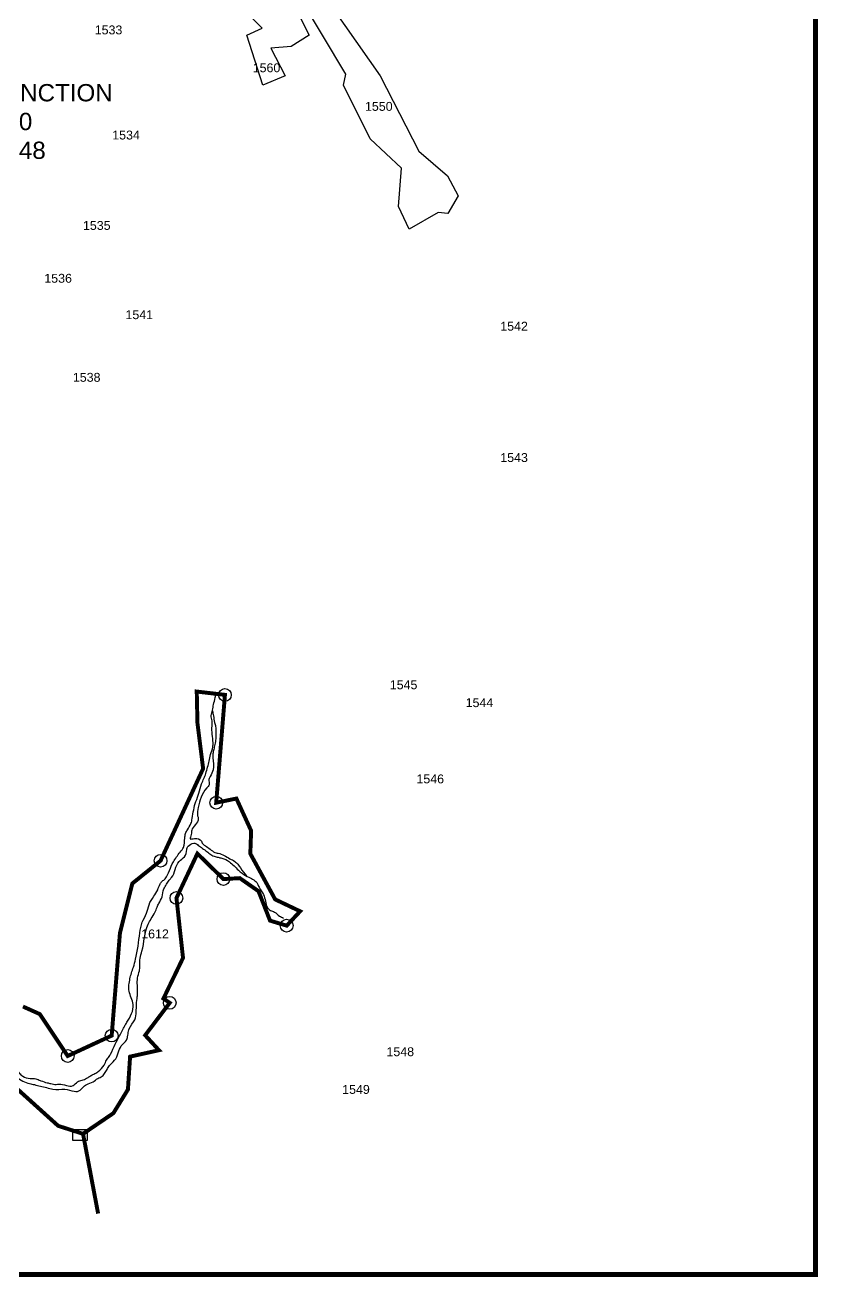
# Model space of a CAD drawing. Header units: feet. Extents: x 800131 to 806575, y 1568145 to 1575656.
# Drawn here: x 804969 to 806575, y 1568145 to 1570682 of the extents above; entities that cross this region are included whole.
import ezdxf
from ezdxf import colors
from ezdxf.entities.mleader import LeaderData, LeaderLine
from ezdxf.enums import TextEntityAlignment as Align
from ezdxf.math import Vec2, Vec3

# ---------------------------------------------------------------- set-up
doc = ezdxf.new("R2010")
doc.units = ezdxf.units.FT
doc.header["$LTSCALE"] = 15
doc.header["$MEASUREMENT"] = 0
doc.linetypes.add('HIDDEN2', pattern=[0.1875, 0.125, -0.0625])
for name, color, linetype in [('CRDS STONES', 7, 'Continuous'), ('PLOT', 7, 'Continuous'), ('PLOT NO', 7, 'Continuous'), ('TANKS-STREAM', 4, 'Continuous'), ('VILLAGE STONES', 240, 'Continuous')]:
    doc.layers.add(name, color=color, linetype=linetype)
doc.layers.add('VILLAGE BOUNDRY', color=5, linetype='HIDDEN2', lineweight=100)
doc.styles.get("Standard").update_dxf_attribs({"font": 'arial.ttf'})

msp = doc.modelspace()

# ---------------------------------------------------------------- linework, layer by layer
at = {"layer": 'PLOT', "lineweight": -2}
for points in [[(805567, 1570751.8), (805688.4, 1570578.5), (805766.3, 1570426.1), (805824.3, 1570376), (805846, 1570335.6), (805824.9, 1570300), (805805.9, 1570301.6), (805746.8, 1570267.7), (805725.1, 1570313.9), (805731.2, 1570391.3), (805667.7, 1570451.2), (805614.1, 1570559.8), (805618.6, 1570582.1), (805523.8, 1570741.1)], [(805525.1, 1570699.6), (805544.1, 1570661), (805508.2, 1570638.1), (805466.8, 1570634.8), (805495.9, 1570579), (805450.5, 1570559.9), (805417.8, 1570661), (805449.1, 1570675.3), (805390.2, 1570734.5)]]:
    msp.add_lwpolyline(points, dxfattribs=at)
at = {"layer": 'PLOT NO', "color": 5, "linetype": 'Continuous', "lineweight": -2, "const_width": 10}
msp.add_lwpolyline([(806569.8, 1575651.2), (800136.4, 1575651.2), (800136.4, 1568149.6), (806569.8, 1568149.6)], close=True, dxfattribs=at)
at = {"layer": 'TANKS-STREAM', "lineweight": -2}
for points in [[(804145.7, 1568875.3), (804160.5, 1568869.3), (804157.7, 1568853.1), (804154.9, 1568840.8), (804154.7, 1568835.1), (804160, 1568822.2), (804169.1, 1568812), (804181.6, 1568807.9), (804191.1, 1568805.6), (804206.4, 1568802.7), (804219.9, 1568799.9), (804227.7, 1568797.8), (804241.5, 1568796.8), (804253.6, 1568796.2), (804277.9, 1568794.6), (804298.5, 1568790.4), (804312.1, 1568788.4), (804317.6, 1568790.9), (804334.3, 1568787.9), (804339.9, 1568786.8), (804359.7, 1568786.1), (804388.7, 1568791.8), (804406.7, 1568781.7), (804412.8, 1568778), (804428.3, 1568774.5), (804452.5, 1568768.8), (804455.7, 1568760.3), (804463.6, 1568760.3), (804476.2, 1568759.9), (804491.7, 1568754.2), (804498.2, 1568748.5), (804508.4, 1568745.4), (804520.3, 1568743.4), (804527.2, 1568743.1), (804549.7, 1568736.6), (804559.9, 1568732.4), (804567.9, 1568727.7), (804574.4, 1568722.6), (804580.8, 1568717), (804594.4, 1568707.2), (804612.9, 1568703.6), (804631.6, 1568706.4), (804645.6, 1568704.4), (804658.2, 1568699.8), (804676.2, 1568701.2), (804683.1, 1568698.7), (804699.9, 1568693.1), (804718.7, 1568692.1), (804731.6, 1568682.3), (804737.5, 1568682), (804760.7, 1568674.8), (804774.6, 1568670.7), (804782.7, 1568658.5), (804797.6, 1568650.7), (804803.5, 1568647.4), (804819.9, 1568644.3), (804831, 1568639.4), (804842.9, 1568633.4), (804856.2, 1568632.9), (804866.2, 1568630.8), (804881, 1568625.5), (804891.7, 1568619.4), (804904.8, 1568610.4), (804912.2, 1568601.5), (804921.8, 1568592.8), (804940.6, 1568580.9), (804949.6, 1568571.6), (804952.7, 1568565.4), (804957.2, 1568557.9), (804964.4, 1568551.5), (804979.2, 1568546.8), (804988.2, 1568546.6), (804997.8, 1568543.5), (805001.1, 1568542.2), (805013.7, 1568538.1), (805021.2, 1568536.5), (805032.3, 1568534.7), (805037.6, 1568535.5), (805066.2, 1568532.5), (805075.2, 1568540), (805084.5, 1568543.3), (805093.7, 1568547.2), (805099.6, 1568551.1), (805106.3, 1568554.9), (805114.1, 1568558.6), (805117.1, 1568560.9), (805129.2, 1568573.7), (805134.1, 1568584.2), (805139.4, 1568591.2), (805142.3, 1568595.8), (805151.5, 1568616.5), (805160.4, 1568633), (805170.8, 1568653.6), (805175.3, 1568660.7), (805187.8, 1568696.8), (805179.8, 1568723.6), (805181.5, 1568749), (805184.4, 1568760.7), (805188.6, 1568772.4), (805192.8, 1568788.3), (805201.6, 1568842), (805206.2, 1568863.3), (805215, 1568881.7), (805220, 1568898.8), (805229.6, 1568916), (805237.6, 1568929.3), (805242.6, 1568941), (805246.8, 1568946.4), (805252.6, 1568951.5), (805261.4, 1568968.4), (805269.4, 1568985.6), (805283.2, 1569005.6), (805289.9, 1569015.2), (805292.4, 1569034), (805294.1, 1569043.2), (805297.8, 1569050.7), (805304.9, 1569063.2), (805307.4, 1569073.7), (805315, 1569108.3), (805321.2, 1569125), (805326.3, 1569144.2), (805331.3, 1569155), (805335, 1569164.6), (805338.8, 1569178), (805342.1, 1569190.1), (805344.7, 1569203.5), (805349.3, 1569218.5), (805349.7, 1569227.3), (805347.6, 1569261.3), (805348, 1569271.4), (805345.9, 1569282.6), (805348.8, 1569293.5), (805350.5, 1569304.4), (805354.3, 1569318.6), (805354.7, 1569329)], [(805348.3, 1569291.6), (805350.6, 1569281.6), (805352.4, 1569268.3), (805355, 1569259.8), (805355.5, 1569249.8), (805355.2, 1569235.4), (805353.2, 1569223.6), (805351.1, 1569213.3), (805349.6, 1569204.9), (805349.6, 1569196.9), (805349.9, 1569172.2), (805343.9, 1569158.8), (805341.4, 1569153), (805341.6, 1569142.2), (805336.8, 1569135.5), (805319.8, 1569095.9), (805318.5, 1569079.3), (805319.8, 1569073.1), (805306.5, 1569049.7), (805305.7, 1569041.5), (805303.4, 1569032.2), (805312.1, 1569033.3), (805326, 1569027.9), (805328, 1569024), (805336.5, 1569016.6), (805346.2, 1569009.7), (805356, 1569004), (805360.1, 1569003.3), (805383.8, 1568992.1), (805393.8, 1568986.7), (805399.9, 1568980.8), (805405.1, 1568973.6), (805417.7, 1568956.5)], [(804146.9, 1568875.2), (804147.7, 1568867.3), (804147.1, 1568856.3), (804148.1, 1568845.1), (804148.7, 1568838.8), (804150.2, 1568830.2), (804152.4, 1568821.3), (804155.3, 1568816.6), (804162.4, 1568811.1), (804177.5, 1568802.5), (804196.7, 1568794.5), (804223.7, 1568786.6), (804236.7, 1568785.4), (804249.4, 1568787.8), (804270.6, 1568787.8), (804283.8, 1568786.4), (804287.3, 1568785.2), (804296.3, 1568782.7), (804305.6, 1568782.7), (804315.6, 1568782.3), (804343.7, 1568774.9), (804367.5, 1568779.2), (804376.9, 1568783.5), (804399.5, 1568777), (804411, 1568765.3), (804434.3, 1568762.7), (804444.1, 1568758), (804459.4, 1568751.9), (804471.4, 1568751.1), (804487.7, 1568748.8), (804495.5, 1568743.5), (804509, 1568737.4), (804515, 1568736.3), (804527.2, 1568734.5), (804539.6, 1568729.4), (804551.1, 1568723.9), (804558, 1568721.3), (804569.8, 1568712.5), (804576.1, 1568708.2), (804596.6, 1568696.7), (804619.7, 1568692.7), (804634.3, 1568693.1), (804644.7, 1568694.7), (804657.6, 1568691.8), (804671.9, 1568693.3), (804680.8, 1568689), (804689.8, 1568685.3), (804703.5, 1568683.1), (804714.1, 1568681.1), (804737.2, 1568672.2), (804759.9, 1568666.9), (804767, 1568660), (804780.1, 1568655.5), (804789.4, 1568648), (804798.6, 1568641.5), (804806, 1568634.9), (804823.9, 1568629), (804837.4, 1568624.1), (804853.3, 1568623.3), (804868.4, 1568618.4), (804880.2, 1568614.7), (804888.4, 1568612.3), (804894.7, 1568602.1), (804912.9, 1568587.5), (804921.9, 1568576.5), (804930.1, 1568571.2), (804939.5, 1568563.1), (804952.1, 1568549.6), (804978, 1568536.3), (804987.8, 1568534.3), (805000.1, 1568531.2), (805012.7, 1568528.4), (805025.4, 1568524.9), (805049.3, 1568524.9), (805068.7, 1568521), (805075, 1568520.6), (805085.6, 1568528), (805093.8, 1568534.5), (805106.6, 1568540), (805116.4, 1568546.7), (805125.2, 1568551.4), (805131.1, 1568558.9), (805136.2, 1568567.1), (805141.7, 1568575), (805152.5, 1568586.8), (805159.1, 1568602.9), (805166, 1568615.5), (805174.4, 1568624.2), (805176.6, 1568631.4), (805178.5, 1568643), (805179.9, 1568647.7), (805191, 1568665.9), (805194.2, 1568682), (805194.6, 1568697.1), (805196.3, 1568712.4), (805196.9, 1568720.7), (805196.9, 1568750.3), (805200.5, 1568765), (805201.5, 1568774.1), (805202.1, 1568790.4), (805205.7, 1568804.7), (805218.1, 1568859.3), (805224.6, 1568870.7), (805232.1, 1568883.4), (805236.4, 1568894.1), (805239.9, 1568901.6), (805246.5, 1568914.9), (805250.1, 1568930.9), (805255.6, 1568940.4), (805260.8, 1568948.5), (805265.7, 1568954), (805280.8, 1568986.5), (805291.8, 1568996.3), (805296.7, 1569010.6), (805298.7, 1569017.2), (805299.3, 1569017.8), (805310.7, 1569023.7), (805314.3, 1569023.3), (805317.9, 1569020.7), (805326.1, 1569014.6), (805334.9, 1569008.4), (805343, 1569001.9), (805351.8, 1568997.3), (805360.3, 1568995), (805367.2, 1568993.4), (805382.8, 1568985.9), (805401.1, 1568969.1), (805408.6, 1568962.6), (805422.3, 1568954.5), (805432.1, 1568949.3), (805439.6, 1568941.5), (805442.8, 1568934.6), (805451.7, 1568919.5), (805455.9, 1568906.2), (805459.8, 1568892.8), (805466, 1568887.3), (805474.2, 1568884), (805484.3, 1568875.9), (805492.4, 1568872)]]:
    msp.add_spline(points, degree=3, dxfattribs=at)
at = {"layer": 'VILLAGE BOUNDRY', "lineweight": -2, "ltscale": 10, "const_width": 8}
for points in [[(804964.7, 1568692.6), (804998.7, 1568677.3), (805055.4, 1568592.4), (805144.4, 1568633.7), (805161.2, 1568842), (805186.3, 1568942), (805243.4, 1568988.1), (805329.6, 1569174.8), (805318.1, 1569267.1), (805316.7, 1569330.9), (805373.8, 1569324.2), (805356.1, 1569105.7), (805397, 1569114.1), (805426.8, 1569048.9), (805425.2, 1569002.3), (805475.5, 1568909.7), (805526.1, 1568885.6), (805498.8, 1568856.5), (805465.1, 1568866.7), (805441.8, 1568926.3), (805403.8, 1568952.8), (805370.7, 1568950.9), (805318, 1569002.5), (805275.6, 1568912.5), (805288.9, 1568791.1), (805249.2, 1568708.7), (805262, 1568700.1), (805212.2, 1568634.4), (805240.1, 1568604.1), (805181.7, 1568591.1), (805177.3, 1568524.4), (805147.9, 1568476.5), (805086.4, 1568434.6), (805036, 1568450.8), (804919.1, 1568556.4)], [(805086.4, 1568434.6), (805116.9, 1568273.1)]]:
    msp.add_lwpolyline(points, dxfattribs=at)
at = {"layer": 'VILLAGE STONES', "lineweight": -2}
msp.add_lwpolyline([(805065.4, 1568443.5), (805094.5, 1568443.5), (805094.5, 1568421.1), (805065.4, 1568421.1)], close=True, dxfattribs=at)
for centre in [(805373.8, 1569324.2), (805356.1, 1569105.7), (805243.4, 1568988.1), (805370.7, 1568950.9), (805275.6, 1568912.5), (805498.8, 1568856.5), (805262, 1568700.1), (805144.4, 1568633.7), (805055.4, 1568592.4)]:
    msp.add_circle(centre, 12.9, dxfattribs=at)

# ---------------------------------------------------------------- texts
at = {"layer": 'PLOT NO', "lineweight": -2}
for s, p in [('1533', (805138, 1570671.7)), ('1560', (805458, 1570595)), ('1550', (805685.4, 1570516.8)), ('1534', (805173.5, 1570458.7)), ('1535', (805114.2, 1570275.5)), ('1536', (805035.9, 1570168.4)), ('1541', (805200.3, 1570094.6)), ('1542', (805959.4, 1570071.3)), ('1538', (805093.8, 1569967.7)), ('1543', (805959.4, 1569805.1)), ('1545', (805735.6, 1569344.6)), ('1544', (805889.3, 1569308.4)), ('1546', (805789.6, 1569153.9)), ('1612', (805232.2, 1568839.8)), ('1548', (805728.9, 1568601)), ('1549', (805639.2, 1568524.6))]:
    msp.add_text(s, height=18, dxfattribs=at).set_placement(p, align=Align.MIDDLE_CENTER)

# ---------------------------------------------------------------- leaders
at = {"layer": 'CRDS STONES', "color": 1}
ml = msp.add_multileader_mtext('Standard', dxfattribs=at)
ml.set_content('BY JUNCTION\\P804670\\P1570348', color=1)
ml.set_leader_properties()
ml.build(insert=Vec2(0, 0))
ml.multileader.update_dxf_attribs({"dogleg_length": 0.36, "arrow_head_size": 35})
ctx = ml.context
ctx.base_point, ctx.char_height, ctx.arrow_head_size, ctx.landing_gap_size, ctx.plane_origin = Vec3(804820.4, 1570544.3), 35, 35, 0.09, Vec3(804225.9, 1570385.5)
notes = []
notes.append((ctx, [(0, (1, 1, 0), (804820.4, 1570544.3), (1, 0), 1.396927018504357e-11, [(0, [(804673.5, 1570385.5)], 0, [])])]))
ctx.mtext.insert, ctx.mtext.flow_direction = Vec3(804820.5, 1570562), 5
for ctx, leaders in notes:
    for number, flags, end, landing, length, lines in leaders:
        leader = LeaderData()
        leader.index, (leader.has_last_leader_line, leader.has_dogleg_vector, leader.attachment_direction) = number, flags
        leader.last_leader_point, leader.dogleg_vector, leader.dogleg_length = Vec3(end), Vec3(landing), length
        for number, points, colour, breaks in lines:
            line = LeaderLine()
            line.index, line.vertices, line.color, line.breaks = number, Vec3.list(points), colors.encode_raw_color(colour), breaks
            leader.lines.append(line)
        ctx.leaders.append(leader)

doc.saveas('drawing.dxf')
